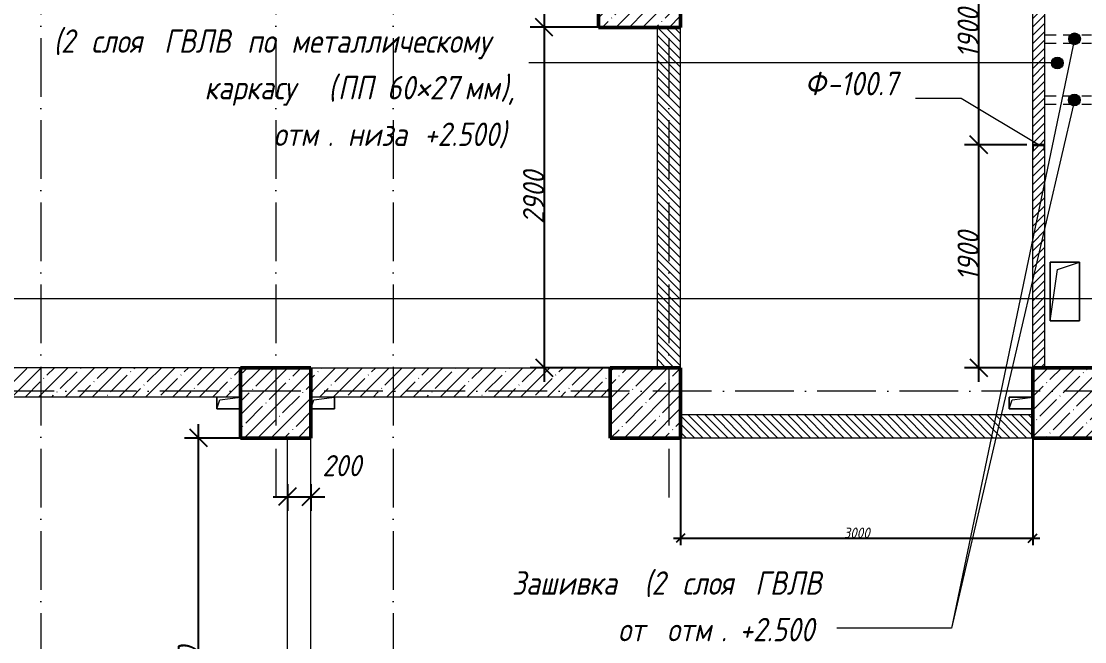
# Model space of a CAD drawing. Header units: millimetres. Extents: x -356862 to 418287, y 0 to 839748.
# Drawn here: x -148218 to -139157, y 610162 to 615449 of the extents above; entities that cross this region are included whole.
import ezdxf

# ---------------------------------------------------------------- set-up
doc = ezdxf.new("R2010")
doc.units = ezdxf.units.MM
doc.linetypes.add('200_ШТРИХ_ш1п0_6_', pattern=[160, 100, -60])
doc.linetypes.add('50_200_ШТРИХ_1Т_ш5_п1_п1_', pattern=[700, 500, -100, 0, -100])
for name, color, linetype, lineweight in [('A-____-____-DIMS', 7, 'Continuous', 9), ('A-DOOR-____-OTLN', 7, 'Continuous', 9), ('A-FLOR-____-OTLN', 7, 'Continuous', 9), ('A-GENM-____-IDEN', 7, 'Continuous', 9), ('A-GENM-____-MCUT', 7, 'Continuous', 25), ('A-GENM-____-OTLN', 7, 'Continuous', 9), ('A-GENM-____-OTLN-1', 7, 'Continuous', 25), ('A-WALL-____-MCUT-3', 7, 'Continuous', 9), ('A-WALL-FNSH-MCUT-1', 7, 'Continuous', 9), ('G-____-____-TEXT', 7, 'Continuous', 9), ('S-COLS-____-MCUT', 7, 'Continuous', 50), ('S-COLS-____-OTLN', 7, 'Continuous', 9), ('S-GRID-____-OTLN-1', 7, '50_200_ШТРИХ_1Т_ш5_п1_п1_', 9)]:
    doc.layers.add(name, color=color, linetype=linetype, lineweight=lineweight)
for name, color, linetype, lineweight, true_color in [('A-DETL-____-OTLN-11', 7, '200_ШТРИХ_ш1п0_6_', 9, 0x000000), ('A-DOOR-____-OTLN-1', 7, 'Continuous', 9, 0xffffff), ('A-WALL-____-MCUT-4', 7, 'Continuous', 13, 0x000000), ('A-WALL-____-PATT-2', 7, 'Continuous', 9, 0x787878), ('A-WALL-____-PATT-3', 9, 'Continuous', 9, 0x808080), ('A-WALL-____-PATT-4', 9, 'Continuous', 9, 0x808080), ('G-____-____-SYMB-2', 7, 'Continuous', 9, 0x000000)]:
    doc.layers.add(name, color=color, linetype=linetype, lineweight=lineweight, true_color=true_color)
doc.styles.add('ISOCPEUR_I_14', font='isocpeui.ttf', dxfattribs={"width": 0.9, "height": 180})
doc.styles.add('ISOCPEUR_I_2', font='isocpeui.ttf', dxfattribs={"width": 0.85, "height": 2.3})
doc.styles.add('ISOCPEUR_I_7', font='isocpeui.ttf', dxfattribs={"width": 0.9, "height": 90})
doc.dimstyles.new('ISO-1_8_0_9К_СРЕДНИЙ_Кладочные_2', dxfattribs={"dimscale": 304.8, "dimtxt": 89.638306, "dimasz": 0.246063, "dimexe": 0.19685, "dimexo": 0, "dimgap": 0, "dimtad": 1, "dimdec": 3, "dimrnd": 0.001, "dimdsep": 46, "dimtxsty": 'ISOCPEUR_I_7', "dimblk1": 'OBLIQUE', "dimblk2": 'OBLIQUE', "dimsah": 1, "dimcen": 0.09, "dimdle": 0.19685, "dimazin": 0, "dimtfac": 1, "dimtdec": 4, "dimtix": 1, "dimtmove": 1, "dimatfit": 3, "dimfxl": 1, "dimtvp": 1, "dimtolj": 1, "dimtzin": 0, "dimarcsym": 2})
doc.dimstyles.new('ISO-1_8_0_9К_СРЕДНИЙ_Кладочные_8', dxfattribs={"dimscale": 304.8, "dimtxt": 179.276612, "dimasz": 0.492126, "dimexe": 0.393701, "dimexo": 0, "dimgap": 0, "dimtad": 1, "dimdec": 3, "dimrnd": 0.001, "dimdsep": 46, "dimtxsty": 'ISOCPEUR_I_14', "dimblk1": 'OBLIQUE', "dimblk2": 'OBLIQUE', "dimsah": 1, "dimcen": 0.09, "dimdle": 0.393701, "dimazin": 0, "dimtfac": 1, "dimtdec": 4, "dimtix": 1, "dimtmove": 0, "dimatfit": 3, "dimfxl": 1, "dimtvp": 1, "dimtolj": 1, "dimtzin": 0, "dimarcsym": 2})
doc.dimstyles.new('ISO-1_8_0_9К_СРЕДНИЙ_Кладочные_9', dxfattribs={"dimscale": 304.8, "dimtxt": 179.276612, "dimasz": 0.492126, "dimexe": 0.393701, "dimexo": 0, "dimgap": 0, "dimtad": 1, "dimdec": 3, "dimrnd": 0.001, "dimdsep": 46, "dimtxsty": 'ISOCPEUR_I_14', "dimblk1": 'OBLIQUE', "dimblk2": 'OBLIQUE', "dimsah": 1, "dimcen": 0.09, "dimdle": 0.393701, "dimazin": 0, "dimtfac": 1, "dimtdec": 4, "dimtix": 1, "dimtmove": 1, "dimatfit": 3, "dimfxl": 1, "dimtvp": 1, "dimtolj": 1, "dimtzin": 0, "dimarcsym": 2})
pattern_1 = [(135, (-175000.736, 544716.51), (-35.35534, -35.35534), [])]
pattern_2 = [(45, (-175000.74, 544716.51), (-114.04925, 114.04925), []), (45, (-174886.69, 544716.51), (-114.04925, 114.04925), [201.612, -40.322, 3.353, -36.97])]

# ---------------------------------------------------------------- blocks, each defined once
blk = doc.blocks.new('BSC_Колонна _Прямоугольная - 500х700-28080545-АР1_Кладочный план 1 этажа в осях 1-64_Ю-ЯЯ')
at = {"layer": 'S-COLS-____-OTLN'}
h = blk.add_hatch(dxfattribs=at)
h.set_pattern_fill('FP_22', color=256, style=0, pattern_type=2)
h.set_pattern_definition([(315, (-70931.04, 32050), (114.04925, 114.04925), []), (315, (-70931.04, 31935.95), (114.04925, 114.04925), [201.613, -40.323, 3.353, -36.97])])
h.paths.add_polyline_path([(-250, 350), (-250, -350), (250, -350), (250, 350)], flags=0)
at = {"layer": 'S-COLS-____-MCUT'}
for p, q in [((250, 350), (-250, 350)), ((-250, 350), (-250, -350)), ((250, -350), (250, 350)), ((-250, -350), (250, -350))]:
    blk.add_line(p, q, dxfattribs=at)
blk = doc.blocks.new('BSC_Колонна _Прямоугольная - 600х600-V65-АР1_Кладочный план 1 этажа в осях 1-64_Ю-ЯЯ')
at = {"layer": 'S-COLS-____-OTLN'}
h = blk.add_hatch(dxfattribs=at)
h.set_pattern_fill('FP_65', color=256, style=0, pattern_type=2)
h.set_pattern_definition([(45, (-28950, -67481.04), (-114.04925, 114.04925), []), (45, (-28835.95, -67481.04), (-114.04925, 114.04925), [201.613, -40.323, 3.353, -36.97])])
h.paths.add_polyline_path([(-300, -300), (300, -300), (300, 300), (-300, 300)], flags=0)
at = {"layer": 'S-COLS-____-MCUT'}
for p, q in [((300, 300), (-300, 300)), ((-300, 300), (-300, -300)), ((300, -300), (300, 300)), ((-300, -300), (300, -300))]:
    blk.add_line(p, q, dxfattribs=at)
blk = doc.blocks.new('BSC_Колонна _Прямоугольная - 600х600-V91-АР1_Кладочный план 1 этажа в осях 1-64_Ю-ЯЯ')
at = {"layer": 'S-COLS-____-OTLN'}
h = blk.add_hatch(dxfattribs=at)
h.set_pattern_fill('FP_93', color=256, style=0, pattern_type=2)
h.set_pattern_definition([(45, (-35700, -67481.04), (-114.04925, 114.04925), []), (45, (-35585.95, -67481.04), (-114.04925, 114.04925), [201.613, -40.323, 3.353, -36.97])])
h.paths.add_polyline_path([(-300, -300), (300, -300), (300, 300), (-300, 300)], flags=0)
at = {"layer": 'S-COLS-____-MCUT'}
for p, q in [((300, 300), (-300, 300)), ((-300, 300), (-300, -300)), ((300, -300), (300, 300)), ((-300, -300), (300, -300))]:
    blk.add_line(p, q, dxfattribs=at)
blk = doc.blocks.new('BSC_Колонна _Прямоугольная - 600х600-V120-АР1_Кладочный план 1 этажа в осях 1-64_Ю-ЯЯ')
at = {"layer": 'S-COLS-____-OTLN'}
h = blk.add_hatch(dxfattribs=at)
h.set_pattern_fill('FP_124', color=256, style=0, pattern_type=2)
h.set_pattern_definition([(45, (-32100, -67481.04), (-114.04925, 114.04925), []), (45, (-31985.95, -67481.04), (-114.04925, 114.04925), [201.613, -40.323, 3.353, -36.97])])
h.paths.add_polyline_path([(-300, -300), (300, -300), (300, 300), (-300, 300)], flags=0)
at = {"layer": 'S-COLS-____-MCUT'}
for p, q in [((300, 300), (-300, 300)), ((-300, 300), (-300, -300)), ((300, -300), (300, 300)), ((-300, -300), (300, -300))]:
    blk.add_line(p, q, dxfattribs=at)
blk = doc.blocks.new('154_Фахверк_СКБ_Швеллер - Тип_100_4830-28143655-АР1_Кладочный план 1 этажа в осях 1-64_Ю-ЯЯ')
at = {"layer": 'A-GENM-____-MCUT'}
for p, q in [((175, 50), (125, 50)), ((125, 50), (125, -50)), ((128, 47), (175, 47)), ((128, -47), (128, 47)), ((175, 47), (175, 50)), ((125, -50), (175, -50)), ((175, -47), (128, -47)), ((175, -50), (175, -47))]:
    blk.add_line(p, q, dxfattribs=at)
blk = doc.blocks.new('AR_Отверстие прямоугольное _в плите_ - AR_Отверстие прямоугольное _в плите_-V194-АР1_Кладочный план 1 этажа в осях 1-64_Ю-ЯЯ')
at = {"layer": 'A-GENM-____-OTLN'}
for p, q in [((125, 250), (-125, 250)), ((-125, 250), (-125, -250)), ((-125, -250), (-62.5, 187.5)), ((-62.5, 187.5), (125, 250)), ((125, -250), (125, 250)), ((-125, -250), (125, -250))]:
    blk.add_line(p, q, dxfattribs=at)
blk = doc.blocks.new('AR_Отверстие прямоугольное _в плите_ - AR_Отверстие прямоугольное _в плите_-30511731-АР1_Кладочный план 1 этажа в осях 1-64_Ю-ЯЯ')
at = {"layer": 'A-GENM-____-OTLN'}
for p, q in [((-100, 50), (-100, -50)), ((-100, -50), (-75, 25)), ((-75, 25), (100, 50)), ((-100, -50), (100, -50))]:
    blk.add_line(p, q, dxfattribs=at)
blk = doc.blocks.new('AR_Отверстие прямоугольное _в плите_ - AR_Отверстие прямоугольное _в плите_-V228-АР1_Кладочный план 1 этажа в осях 1-64_Ю-ЯЯ')
at = {"layer": 'A-GENM-____-OTLN'}
for p, q in [((100, 50), (-100, 50)), ((-100, 50), (-100, -50)), ((-100, -50), (-75, 25)), ((-75, 25), (100, 50)), ((-100, -50), (100, -50))]:
    blk.add_line(p, q, dxfattribs=at)
blk = doc.blocks.new('AR_Отверстие прямоугольное _в плите_ - AR_Отверстие прямоугольное _в плите_-V212-АР1_Кладочный план 1 этажа в осях 1-64_Ю-ЯЯ')
at = {"layer": 'A-GENM-____-OTLN'}
for p, q in [((-100, -50), (-75, 25)), ((-75, 25), (100, 50)), ((100, -50), (100, 50)), ((-100, -50), (100, -50))]:
    blk.add_line(p, q, dxfattribs=at)
blk = doc.blocks.new('Проем_Дверь_Прямоугольный - 4000х2800h_витражные проемы-35291955-АР1_Кладочный план 1 этажа в осях 1-64_Ю-ЯЯ')
at = {"layer": 'A-DOOR-____-OTLN-1'}
for p, q in [((2000, 100), (-2000, 100)), ((2000, -100), (-2000, -100))]:
    blk.add_line(p, q, dxfattribs=at)
blk = doc.blocks.new('_Oblique')
at = {"color": 0, "linetype": 'ByBlock', "lineweight": -2}
blk.add_line((-0.5, -0.5), (0.5, 0.5), dxfattribs=at)
blk = doc.blocks.new('*D12537')
at = {"layer": 'A-____-____-DIMS', "color": 0, "lineweight": -2, "transparency": 16777216}
for p, q in [((-142600.7, 611897.6), (-142600.7, 610984.9)), ((-139600.7, 611897.6), (-139600.7, 610984.9)), ((-142660.7, 611044.9), (-139540.7, 611044.9))]:
    blk.add_line(p, q, dxfattribs=at)
at = {"layer": 'Defpoints', "color": 0, "transparency": 16777216}
for p in [(-142600.7, 611897.6), (-139600.7, 611897.6), (-139600.7, 611044.9)]:
    blk.add_point(p, dxfattribs=at)
at = {"layer": 'A-____-____-DIMS', "color": 0, "lineweight": -2, "transparency": 16777216, "xscale": 75, "yscale": 75, "zscale": 75, "rotation": 180}
blk.add_blockref('_Oblique', (-142600.7, 611044.9), dxfattribs=at)
at = {"layer": 'A-____-____-DIMS', "color": 0, "lineweight": -2, "transparency": 16777216, "xscale": 75, "yscale": 75, "zscale": 75}
blk.add_blockref('_Oblique', (-139600.7, 611044.9), dxfattribs=at)
at = {"layer": 'A-____-____-DIMS', "color": 0, "transparency": 16777216, "insert": (-141100.7, 611089.9), "char_height": 90, "width": 546.104, "attachment_point": 5, "style": 'ISOCPEUR_I_7'}
blk.add_mtext('\\A1;3000', dxfattribs=at)
blk = doc.blocks.new('*D13118')
at = {"layer": 'A-____-____-DIMS', "color": 0, "lineweight": -2, "transparency": 16777216}
for p, q in [((-143763.2, 615517.6), (-143763.2, 612377.6)), ((-142800.7, 615397.6), (-143883.2, 615397.6)), ((-142800.7, 612497.6), (-143883.2, 612497.6))]:
    blk.add_line(p, q, dxfattribs=at)
at = {"layer": 'Defpoints', "color": 0, "transparency": 16777216}
for p in [(-142800.7, 615397.6), (-143763.2, 612497.6), (-142800.7, 612497.6)]:
    blk.add_point(p, dxfattribs=at)
at = {"layer": 'A-____-____-DIMS', "color": 0, "lineweight": -2, "transparency": 16777216, "xscale": 150, "yscale": 150, "zscale": 150}
for p, rotation in [((-143763.2, 615397.6), 90), ((-143763.2, 612497.6), 270)]:
    blk.add_blockref('_Oblique', p, dxfattribs=dict(at, rotation=rotation))
at = {"layer": 'A-____-____-DIMS', "color": 0, "transparency": 16777216, "insert": (-143853.2, 613947.6), "char_height": 180, "width": 546.104, "attachment_point": 5, "rotation": 90, "style": 'ISOCPEUR_I_14'}
blk.add_mtext('\\A1;2900', dxfattribs=at)
blk = doc.blocks.new('*D13175')
at = {"layer": 'A-____-____-DIMS', "color": 0, "lineweight": -2, "transparency": 16777216}
for p, q in [((-140061.5, 616417.6), (-140061.5, 614277.6)), ((-139650.7, 616297.6), (-140181.5, 616297.6)), ((-139650.7, 614397.6), (-140181.5, 614397.6))]:
    blk.add_line(p, q, dxfattribs=at)
at = {"layer": 'Defpoints', "color": 0, "transparency": 16777216}
for p in [(-139650.7, 616297.6), (-140061.5, 614397.6), (-139650.7, 614397.6)]:
    blk.add_point(p, dxfattribs=at)
at = {"layer": 'A-____-____-DIMS', "color": 0, "lineweight": -2, "transparency": 16777216, "xscale": 150, "yscale": 150, "zscale": 150}
for p, rotation in [((-140061.5, 616297.6), 90), ((-140061.5, 614397.6), 270)]:
    blk.add_blockref('_Oblique', p, dxfattribs=dict(at, rotation=rotation))
at = {"layer": 'A-____-____-DIMS', "color": 0, "transparency": 16777216, "insert": (-140151.5, 615347.6), "char_height": 180, "width": 504.733, "attachment_point": 5, "rotation": 90, "style": 'ISOCPEUR_I_14'}
blk.add_mtext('\\A1;1900', dxfattribs=at)
blk = doc.blocks.new('*D13176')
at = {"layer": 'A-____-____-DIMS', "color": 0, "lineweight": -2, "transparency": 16777216}
for p, q in [((-140061.5, 614517.6), (-140061.5, 612377.6)), ((-139650.7, 614397.6), (-140181.5, 614397.6)), ((-139600.7, 612497.6), (-140181.5, 612497.6))]:
    blk.add_line(p, q, dxfattribs=at)
at = {"layer": 'Defpoints', "color": 0, "transparency": 16777216}
for p in [(-139650.7, 614397.6), (-140061.5, 612497.6), (-139600.7, 612497.6)]:
    blk.add_point(p, dxfattribs=at)
at = {"layer": 'A-____-____-DIMS', "color": 0, "lineweight": -2, "transparency": 16777216, "xscale": 150, "yscale": 150, "zscale": 150}
for p, rotation in [((-140061.5, 614397.6), 90), ((-140061.5, 612497.6), 270)]:
    blk.add_blockref('_Oblique', p, dxfattribs=dict(at, rotation=rotation))
at = {"layer": 'A-____-____-DIMS', "color": 0, "transparency": 16777216, "insert": (-140151.5, 613447.6), "char_height": 180, "width": 504.733, "attachment_point": 5, "rotation": 90, "style": 'ISOCPEUR_I_14'}
blk.add_mtext('\\A1;1900', dxfattribs=at)
blk = doc.blocks.new('*D13207')
at = {"layer": 'A-____-____-DIMS', "color": 0, "lineweight": -2, "transparency": 16777216}
for p, q in [((-145950.7, 611503.6), (-145950.7, 611277.6)), ((-145750.7, 611503.6), (-145750.7, 611277.6)), ((-146070.7, 611397.6), (-145630.7, 611397.6))]:
    blk.add_line(p, q, dxfattribs=at)
at = {"layer": 'Defpoints', "color": 0, "transparency": 16777216}
for p in [(-145950.7, 611503.6), (-145750.7, 611503.6), (-145750.7, 611397.6)]:
    blk.add_point(p, dxfattribs=at)
at = {"layer": 'A-____-____-DIMS', "color": 0, "lineweight": -2, "transparency": 16777216, "xscale": 150, "yscale": 150, "zscale": 150, "rotation": 180}
blk.add_blockref('_Oblique', (-145950.7, 611397.6), dxfattribs=at)
at = {"layer": 'A-____-____-DIMS', "color": 0, "lineweight": -2, "transparency": 16777216, "xscale": 150, "yscale": 150, "zscale": 150}
blk.add_blockref('_Oblique', (-145750.7, 611397.6), dxfattribs=at)
at = {"layer": 'A-____-____-DIMS', "color": 0, "transparency": 16777216, "insert": (-145653.8, 611752.7), "char_height": 180, "width": 409.578, "attachment_point": 1, "line_spacing_factor": 1.149209, "style": 'ISOCPEUR_I_14'}
blk.add_mtext('\\A1;200', dxfattribs=at)
blk = doc.blocks.new('*D13208')
at = {"layer": 'A-____-____-DIMS', "color": 0, "lineweight": -2, "transparency": 16777216}
for p, q in [((-146707.1, 607777.6), (-146707.1, 612017.6)), ((-146350.7, 611897.6), (-146827.1, 611897.6)), ((-145950.7, 607897.6), (-146827.1, 607897.6))]:
    blk.add_line(p, q, dxfattribs=at)
at = {"layer": 'Defpoints', "color": 0, "transparency": 16777216}
for p in [(-146707.1, 611897.6), (-146350.7, 611897.6), (-145950.7, 607897.6)]:
    blk.add_point(p, dxfattribs=at)
at = {"layer": 'A-____-____-DIMS', "color": 0, "lineweight": -2, "transparency": 16777216, "xscale": 150, "yscale": 150, "zscale": 150}
for p, rotation in [((-146707.1, 611897.6), 90), ((-146707.1, 607897.6), 270)]:
    blk.add_blockref('_Oblique', p, dxfattribs=dict(at, rotation=rotation))
at = {"layer": 'A-____-____-DIMS', "color": 0, "transparency": 16777216, "insert": (-146797.1, 609897.6), "char_height": 180, "width": 562.653, "attachment_point": 5, "rotation": 90, "style": 'ISOCPEUR_I_14'}
blk.add_mtext('\\A1;4000', dxfattribs=at)

msp = doc.modelspace()

# ---------------------------------------------------------------- hatches: boundary and pattern name
at = {"layer": 'A-WALL-____-PATT-2'}
h = msp.add_hatch(dxfattribs=at)
h.set_pattern_fill('FP_2', color=256, style=0, pattern_type=2)
h.set_pattern_definition(pattern_2)
h.paths.add_polyline_path([(-146735.8503, 612247.5526), (-146350.7357, 612247.5526), (-146350.7357, 612497.5526), (-149300.7357, 612497.5526), (-149300.7357, 612247.5526)], flags=0)
h.paths.add_polyline_path([(-151300.7357, 612247.5526), (-150950.7357, 612247.5526), (-150950.7357, 612497.5526), (-151300.7357, 612497.5526)], flags=0)
h = msp.add_hatch(dxfattribs=at)
h.set_pattern_fill('FP_2', color=256, style=0, pattern_type=2)
h.set_pattern_definition(pattern_2)
h.paths.add_polyline_path([(-143200.7357, 612247.5526), (-143200.9217, 612497.5526), (-145750.7357, 612497.5526), (-145750.7357, 612247.5526), (-143200.9217, 612247.5526)], flags=0)
at = {"layer": 'A-WALL-____-PATT-3'}
h = msp.add_hatch(dxfattribs=at)
h.set_pattern_fill('FP_6', color=256, style=0, pattern_type=2)
h.set_pattern_definition(pattern_1)
h.paths.add_polyline_path([(-142800.7357, 612497.5526), (-142600.7357, 612497.5526), (-142600.7357, 615397.5526), (-142800.7357, 615397.5526), (-142800.7357, 614857.3502)], flags=0)
h = msp.add_hatch(dxfattribs=at)
h.set_pattern_fill('FP_6', color=256, style=0, pattern_type=2)
h.set_pattern_definition(pattern_1)
h.paths.add_polyline_path([(-142600.7357, 611897.5526), (-139600.7357, 611897.5526), (-139600.7357, 612097.5526), (-142600.7357, 612097.5526)], flags=0)
at = {"layer": 'A-WALL-____-PATT-4'}
h = msp.add_hatch(dxfattribs=at)
h.set_pattern_fill('FP_5', color=256, style=0, pattern_type=2)
h.set_pattern_definition([(45, (-175000.736, 544716.51), (-35.35534, 35.35534), [])])
h.paths.add_polyline_path([(-139500.7357, 612497.5526), (-139500.7357, 614347.5526), (-139503.7357, 614347.5526), (-139503.7357, 614394.5526), (-139597.7357, 614394.5526), (-139597.7357, 614347.5526), (-139600.7357, 614347.5526), (-139600.7357, 612497.5526)], flags=0)
h.paths.add_polyline_path([(-139500.7357, 614397.5526), (-139500.7357, 616247.5526), (-139503.7357, 616247.5526), (-139503.7357, 616294.5526), (-139597.7357, 616294.5526), (-139597.7357, 616247.5526), (-139600.7357, 616247.5526), (-139600.7357, 614397.5526), (-139503.7357, 614397.5526)], flags=0)
h.paths.add_polyline_path([(-139600.7357, 616297.5526), (-139500.7357, 616297.5526), (-139500.7357, 618837.5526), (-139600.7357, 618837.5526), (-139600.7357, 616471.8353)], flags=0)
at = {"layer": 'G-____-____-TEXT'}
h = msp.add_hatch(color=256, dxfattribs=at)
edge = h.paths.add_edge_path(flags=0)
edge.add_arc((-139244.1609, 615299.5719), 50, 0, 360)
h = msp.add_hatch(color=256, dxfattribs=at)
edge = h.paths.add_edge_path(flags=0)
edge.add_arc((-139391.2541, 615094.0662), 50, 0, 360)
h = msp.add_hatch(color=256, dxfattribs=at)
edge = h.paths.add_edge_path(flags=0)
edge.add_arc((-139245.7753, 614778.038), 50, 0, 360)

# ---------------------------------------------------------------- linework, layer by layer
at = {"layer": 'A-DETL-____-OTLN-11'}
for p, q in [((-139500.7357, 615332.5526), (-139100.7357, 615332.5526)), ((-139500.7357, 615262.5526), (-139100.7357, 615262.5526)), ((-139500.7357, 614812.5526), (-139100.7357, 614812.5526)), ((-139500.7357, 614742.5526), (-139100.7357, 614742.5526))]:
    msp.add_line(p, q, dxfattribs=at)
at = {"layer": 'A-FLOR-____-OTLN'}
for p, q in [((-139450.7357, 613397.5526), (-139200.7357, 613397.5526)), ((-139450.7357, 612897.5526), (-139450.7357, 613397.5526)), ((-139200.7357, 613397.5526), (-139200.7357, 612897.5526)), ((-139200.7357, 612897.5526), (-139450.7357, 612897.5526)), ((-146550.7357, 612147.5526), (-146550.7357, 612247.5526)), ((-145550.7357, 612247.5526), (-145550.7357, 612147.5526)), ((-139800.7357, 612147.5526), (-139800.7357, 612247.5526)), ((-139800.7357, 612247.5526), (-139600.7357, 612247.5526)), ((-146350.7357, 612147.5526), (-146550.7357, 612147.5526)), ((-145550.7357, 612147.5526), (-145750.7357, 612147.5526)), ((-139600.7357, 612147.5526), (-139800.7357, 612147.5526)), ((-145950.7357, 607897.5526), (-145950.7357, 611897.5526))]:
    msp.add_line(p, q, dxfattribs=at)
at = {"layer": 'A-GENM-____-IDEN'}
for p, q in [((-140208.8, 614791.304), (-140598.2098, 614791.304)), ((-139550.7357, 614397.5526), (-140208.8, 614791.304))]:
    msp.add_line(p, q, dxfattribs=at)
at = {"layer": 'A-WALL-____-MCUT-3'}
for p, q in [((-146350.7357, 612497.5526), (-149300.7357, 612497.5526)), ((-145750.7357, 612497.5526), (-143200.7357, 612497.5526)), ((-146350.7357, 612247.5526), (-149300.7357, 612247.5526)), ((-143200.7357, 612247.5526), (-145750.7357, 612247.5526))]:
    msp.add_line(p, q, dxfattribs=at)
at = {"layer": 'A-WALL-____-MCUT-4'}
for p, q in [((-142800.7357, 615397.5526), (-142800.7357, 612497.5526)), ((-142600.7357, 612497.5526), (-142600.7357, 615397.5526)), ((-142600.7357, 612097.5526), (-139600.7357, 612097.5526)), ((-139600.7357, 611897.5526), (-142600.7357, 611897.5526))]:
    msp.add_line(p, q, dxfattribs=at)
at = {"layer": 'A-WALL-FNSH-MCUT-1'}
for p, q in [((-139600.7357, 614397.5526), (-139600.7357, 616247.5526)), ((-139500.7357, 616247.5526), (-139500.7357, 614397.5526)), ((-139600.7357, 612497.5526), (-139600.7357, 614347.5526)), ((-139500.7357, 614347.5526), (-139500.7357, 612497.5526))]:
    msp.add_line(p, q, dxfattribs=at)
at = {"layer": 'G-____-____-SYMB-2'}
msp.add_line((-179984.5837, 613087.5526), (-70594.3281, 613087.5526), dxfattribs=at)
at = {"layer": 'G-____-____-TEXT'}
for p, q in [((-139244.1609, 615299.5719), (-140293.7637, 610278.1213)), ((-139391.2541, 615094.0662), (-143892.723, 615094.0662)), ((-139245.7753, 614778.038), (-140293.7637, 610278.1213)), ((-140293.7637, 610278.1213), (-141270.1543, 610278.1213)), ((-140293.7637, 610278.1213), (-141270.1543, 610278.1213))]:
    msp.add_line(p, q, dxfattribs=at)
for centre in [(-139244.1609, 615299.5719), (-139391.2541, 615094.0662), (-139245.7753, 614778.038)]:
    msp.add_circle(centre, 50, dxfattribs=at)
at = {"layer": 'S-GRID-____-OTLN-1'}
for p, q in [((-148050.7357, 635609.362), (-148050.7357, 597608.0984)), ((-146050.7357, 635609.362), (-146050.7357, 611391.9943)), ((-145050.7357, 635609.362), (-145050.7357, 597608.0984)), ((-142700.7357, 635609.362), (-142700.7357, 611391.9943)), ((-70926.3291, 612297.5526), (-179669.5059, 612297.5526))]:
    msp.add_line(p, q, dxfattribs=at)

# ---------------------------------------------------------------- block references
at = {"layer": 'A-DOOR-____-OTLN', "rotation": 269.9999999999999}
msp.add_blockref('Проем_Дверь_Прямоугольный - 4000х2800h_витражные проемы-35291955-АР1_Кладочный план 1 этажа в осях 1-64_Ю-ЯЯ', (-145850.7357, 609897.5526), dxfattribs=at)
at = {"layer": 'A-GENM-____-OTLN'}
for name, p in [('AR_Отверстие прямоугольное _в плите_ - AR_Отверстие прямоугольное _в плите_-V194-АР1_Кладочный план 1 этажа в осях 1-64_Ю-ЯЯ', (-139325.7357, 613147.5526)), ('AR_Отверстие прямоугольное _в плите_ - AR_Отверстие прямоугольное _в плите_-30511731-АР1_Кладочный план 1 этажа в осях 1-64_Ю-ЯЯ', (-146450.7357, 612197.5526)), ('AR_Отверстие прямоугольное _в плите_ - AR_Отверстие прямоугольное _в плите_-V212-АР1_Кладочный план 1 этажа в осях 1-64_Ю-ЯЯ', (-145650.7357, 612197.5526)), ('AR_Отверстие прямоугольное _в плите_ - AR_Отверстие прямоугольное _в плите_-V228-АР1_Кладочный план 1 этажа в осях 1-64_Ю-ЯЯ', (-139700.7357, 612197.5526))]:
    msp.add_blockref(name, p, dxfattribs=at)
at = {"layer": 'A-GENM-____-OTLN-1', "rotation": 269.9999999999999}
msp.add_blockref('154_Фахверк_СКБ_Швеллер - Тип_100_4830-28143655-АР1_Кладочный план 1 этажа в осях 1-64_Ю-ЯЯ', (-139550.7357, 614522.5526), dxfattribs=at)
at = {"layer": 'S-COLS-____-OTLN', "rotation": 89.9999999999999}
msp.add_blockref('BSC_Колонна _Прямоугольная - 500х700-28080545-АР1_Кладочный план 1 этажа в осях 1-64_Ю-ЯЯ', (-142950.7357, 615647.5526), dxfattribs=at)
at = {"layer": 'S-COLS-____-OTLN'}
for name, p in [('BSC_Колонна _Прямоугольная - 600х600-V65-АР1_Кладочный план 1 этажа в осях 1-64_Ю-ЯЯ', (-146050.7357, 612197.5526)), ('BSC_Колонна _Прямоугольная - 600х600-V120-АР1_Кладочный план 1 этажа в осях 1-64_Ю-ЯЯ', (-142900.7357, 612197.5526)), ('BSC_Колонна _Прямоугольная - 600х600-V91-АР1_Кладочный план 1 этажа в осях 1-64_Ю-ЯЯ', (-139300.7357, 612197.5526))]:
    msp.add_blockref(name, p, dxfattribs=at)

# ---------------------------------------------------------------- texts
at = {"layer": 'A-GENM-____-IDEN', "char_height": 200, "attachment_point": 1, "style": 'ISOCPEUR_I_2'}
for s, insert, width in [('\\fISOCPEUR|b0|i1|c204|p34|;\\W.9;Ф', (-141544.7665, 615018.4201), 230.886), ('-100.7', (-141354.2665, 615018.4201), 822.531375)]:
    msp.add_mtext(s, dxfattribs=dict(at, insert=insert, width=width))
at = {"layer": 'G-____-____-TEXT', "char_height": 200, "attachment_point": 1, "style": 'ISOCPEUR_I_2'}
for s, insert, width in [('(2 ', (-147943.239, 615380.3058), 389.620125), ('слоя', (-147621.7702, 615380.3058), 613.290937), ('ГВЛВ', (-147002.6452, 615380.3058), 721.51875), ('по', (-146294.2233, 615380.3058), 317.46825), ('металлическому', (-145919.1765, 615380.3058), 2337.72075), (' (', (-145710.8171, 614983.4308), 230.886), ('ПП', (-145520.3171, 614983.4308), 375.18975), (' 60\\fISOCPEUR|b0|i1|c238|p34|;\\W.9;×27', (-145210.7546, 614983.4308), 930.759188), ('), ', (-144133.239, 614983.4308), 173.1645), ('каркасу', (-146657.364, 614983.4308), 1147.214813), ('мм', (-144442.8015, 614983.4308), 375.18975), (' +2.500)', (-144895.239, 614586.5558), 1096.7085), ('отм', (-146068.0046, 614586.5558), 555.569438), ('низа', (-145436.9733, 614586.5558), 656.582062), ('. ', (-145609.614, 614586.5558), 209.240437), ('Зашивка', (-144038.1595, 610762.7359), 1233.797063), (' (2 ', (-143020.1751, 610762.7359), 526.708687), ('слоя', (-142585.597, 610762.7359), 613.290938), ('ГВЛВ', (-141966.472, 610762.7359), 721.51875), ('. +2.500 ', (-142258.1751, 610365.8609), 1075.062938), ('от', (-143133.2845, 610365.8609), 367.974562), ('отм', (-142716.5657, 610365.8609), 555.569438)]:
    msp.add_mtext(s, dxfattribs=dict(at, insert=insert, width=width))

# ---------------------------------------------------------------- dimensions: what is measured, and where the dimension line sits
at = {"layer": 'A-____-____-DIMS'}
for base, p1, p2, override, picture, middle in [((-140061.4734, 614397.5526), (-139650.7357, 616297.5526), (-139650.7357, 614397.5526), {"dimpost": '<>', "dimfxl": 1900}, '*D13175', (-140151.4734, 615347.5526)), ((-143763.2253, 612497.5526), (-142800.7357, 615397.5526), (-142800.7357, 612497.5526), {"dimpost": '<>', "dimfxl": 2900}, '*D13118', (-143853.2253, 613947.5526)), ((-140061.4734, 612497.5526), (-139650.7357, 614397.5526), (-139600.7357, 612497.5526), {"dimpost": '<>', "dimfxl": 1900.657781}, '*D13176', (-140151.4734, 613447.5526)), ((-146707.0529, 611897.5526), (-145950.7357, 607897.5526), (-146350.7357, 611897.5526), {"dimpost": '<>', "dimfxl": 4019.950248}, '*D13208', (-146797.0529, 609897.5526))]:
    dim = msp.add_linear_dim(base=base, p1=p1, p2=p2, angle=90, dimstyle='ISO-1_8_0_9К_СРЕДНИЙ_Кладочные_8', override=override, dxfattribs=at)
    dim.commit()
    dim.dimension.update_dxf_attribs({"geometry": picture, "text_midpoint": middle})
dim = msp.add_linear_dim(base=(-139600.7357, 611044.9415), p1=(-142600.7357, 611897.5526), p2=(-139600.7357, 611897.5526), dimstyle='ISO-1_8_0_9К_СРЕДНИЙ_Кладочные_2', override={"dimpost": '<>', "dimfxl": 3000}, dxfattribs=at)
dim.commit()
dim.dimension.update_dxf_attribs({"geometry": '*D12537', "text_midpoint": (-141100.7357, 611089.9415)})
dim = msp.add_linear_dim(base=(-145750.7357, 611397.5507), p1=(-145950.7357, 611503.6167), p2=(-145750.7357, 611503.6167), dimstyle='ISO-1_8_0_9К_СРЕДНИЙ_Кладочные_9', override={"dimpost": '<>', "dimfxl": 200}, dxfattribs=at)
dim.commit()
dim.dimension.update_dxf_attribs({"geometry": '*D13207', "text_midpoint": (-145448.9984, 611512.7127), "dimtype": 160})

doc.saveas('drawing.dxf')
